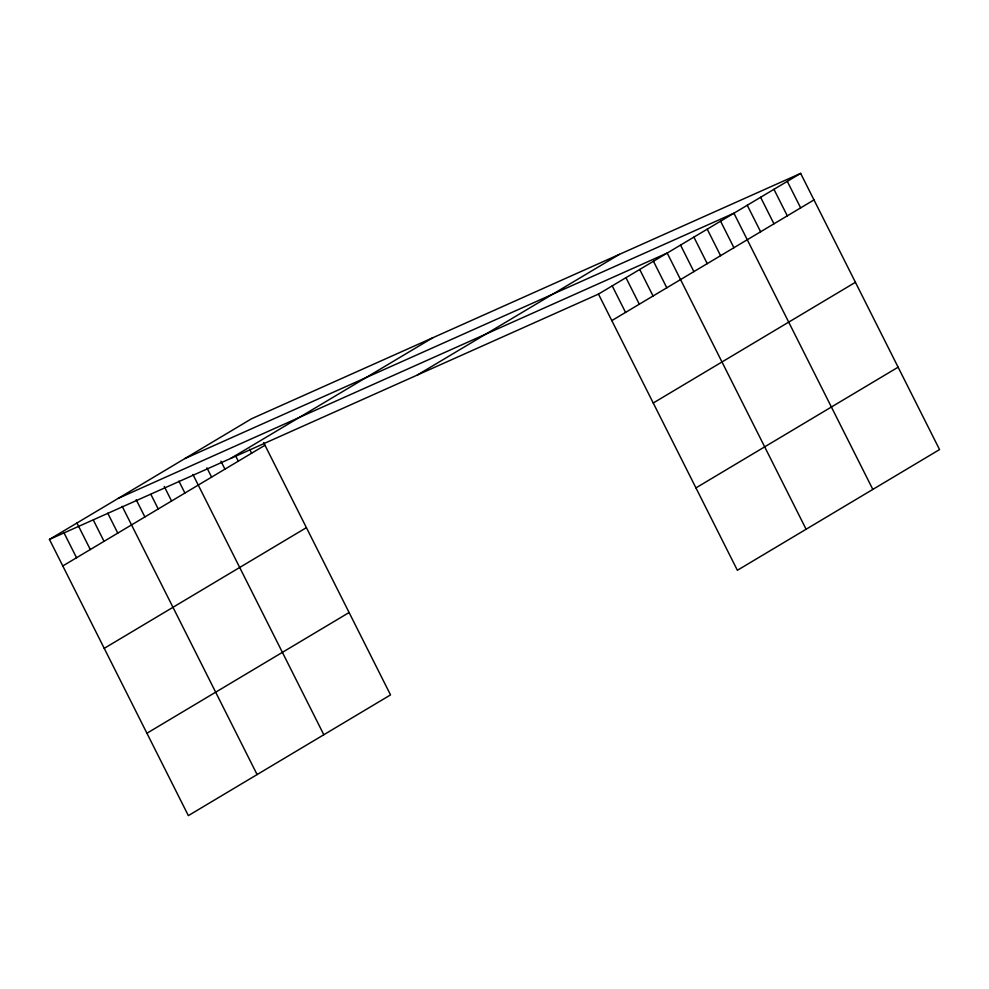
<?xml version="1.0" encoding="UTF-8"?>
<svg xmlns="http://www.w3.org/2000/svg" width="989" height="989" viewBox="0 0 989 989"><rect width="100%" height="100%" fill="white"/><g stroke="black" fill="none" stroke-linecap="round" stroke-linejoin="round"><path stroke-width="1.48" d="M263.643 442.602L390.531 694.908L188.355 815.616L49.45 539.425L251.626 418.718L800.645 173.384L939.55 449.575L737.374 570.282L598.469 294.092L800.645 173.384M230.622 458.463L432.799 337.756M62.789 565.955L264.978 445.248M417.284 375.054L619.46 254.346M611.808 320.621L813.984 199.914M104.228 648.351L306.405 527.644M653.247 403.005L855.423 282.298M146.928 733.232L349.105 612.525M695.935 487.898L898.111 367.191M184.906 458.55L733.925 213.216L872.83 489.407M118.186 498.382L667.204 253.048L806.109 529.239M49.45 539.425L598.469 294.092M787.293 181.346L800.645 207.875M773.954 189.319L787.293 215.849M760.615 197.281L773.954 223.811M747.264 205.255L760.615 231.785M720.573 221.177L733.925 247.72M707.234 229.151L720.585 255.681M693.895 237.113L707.234 263.655M680.543 245.087L693.895 271.616M653.457 261.257L666.796 287.787M639.71 269.465L653.049 295.995M625.963 277.674L639.302 304.204M612.216 285.883L625.555 312.413M249.624 449.241L251.626 453.222M235.617 455.88L238.287 461.183M220.943 461.195L224.936 469.157M206.924 467.834L211.597 477.118M192.917 474.473L323.823 734.74M178.91 481.111L184.906 493.054M164.223 486.427L171.567 501.015M150.884 494.389L158.228 508.989M136.21 499.705L144.876 516.95M122.191 506.343L257.103 774.572M107.776 513.229L117.79 533.133M93.362 520.115L104.043 541.342M76.944 523.008L90.296 549.538M63.865 532.552L76.549 557.747"/></g></svg>
